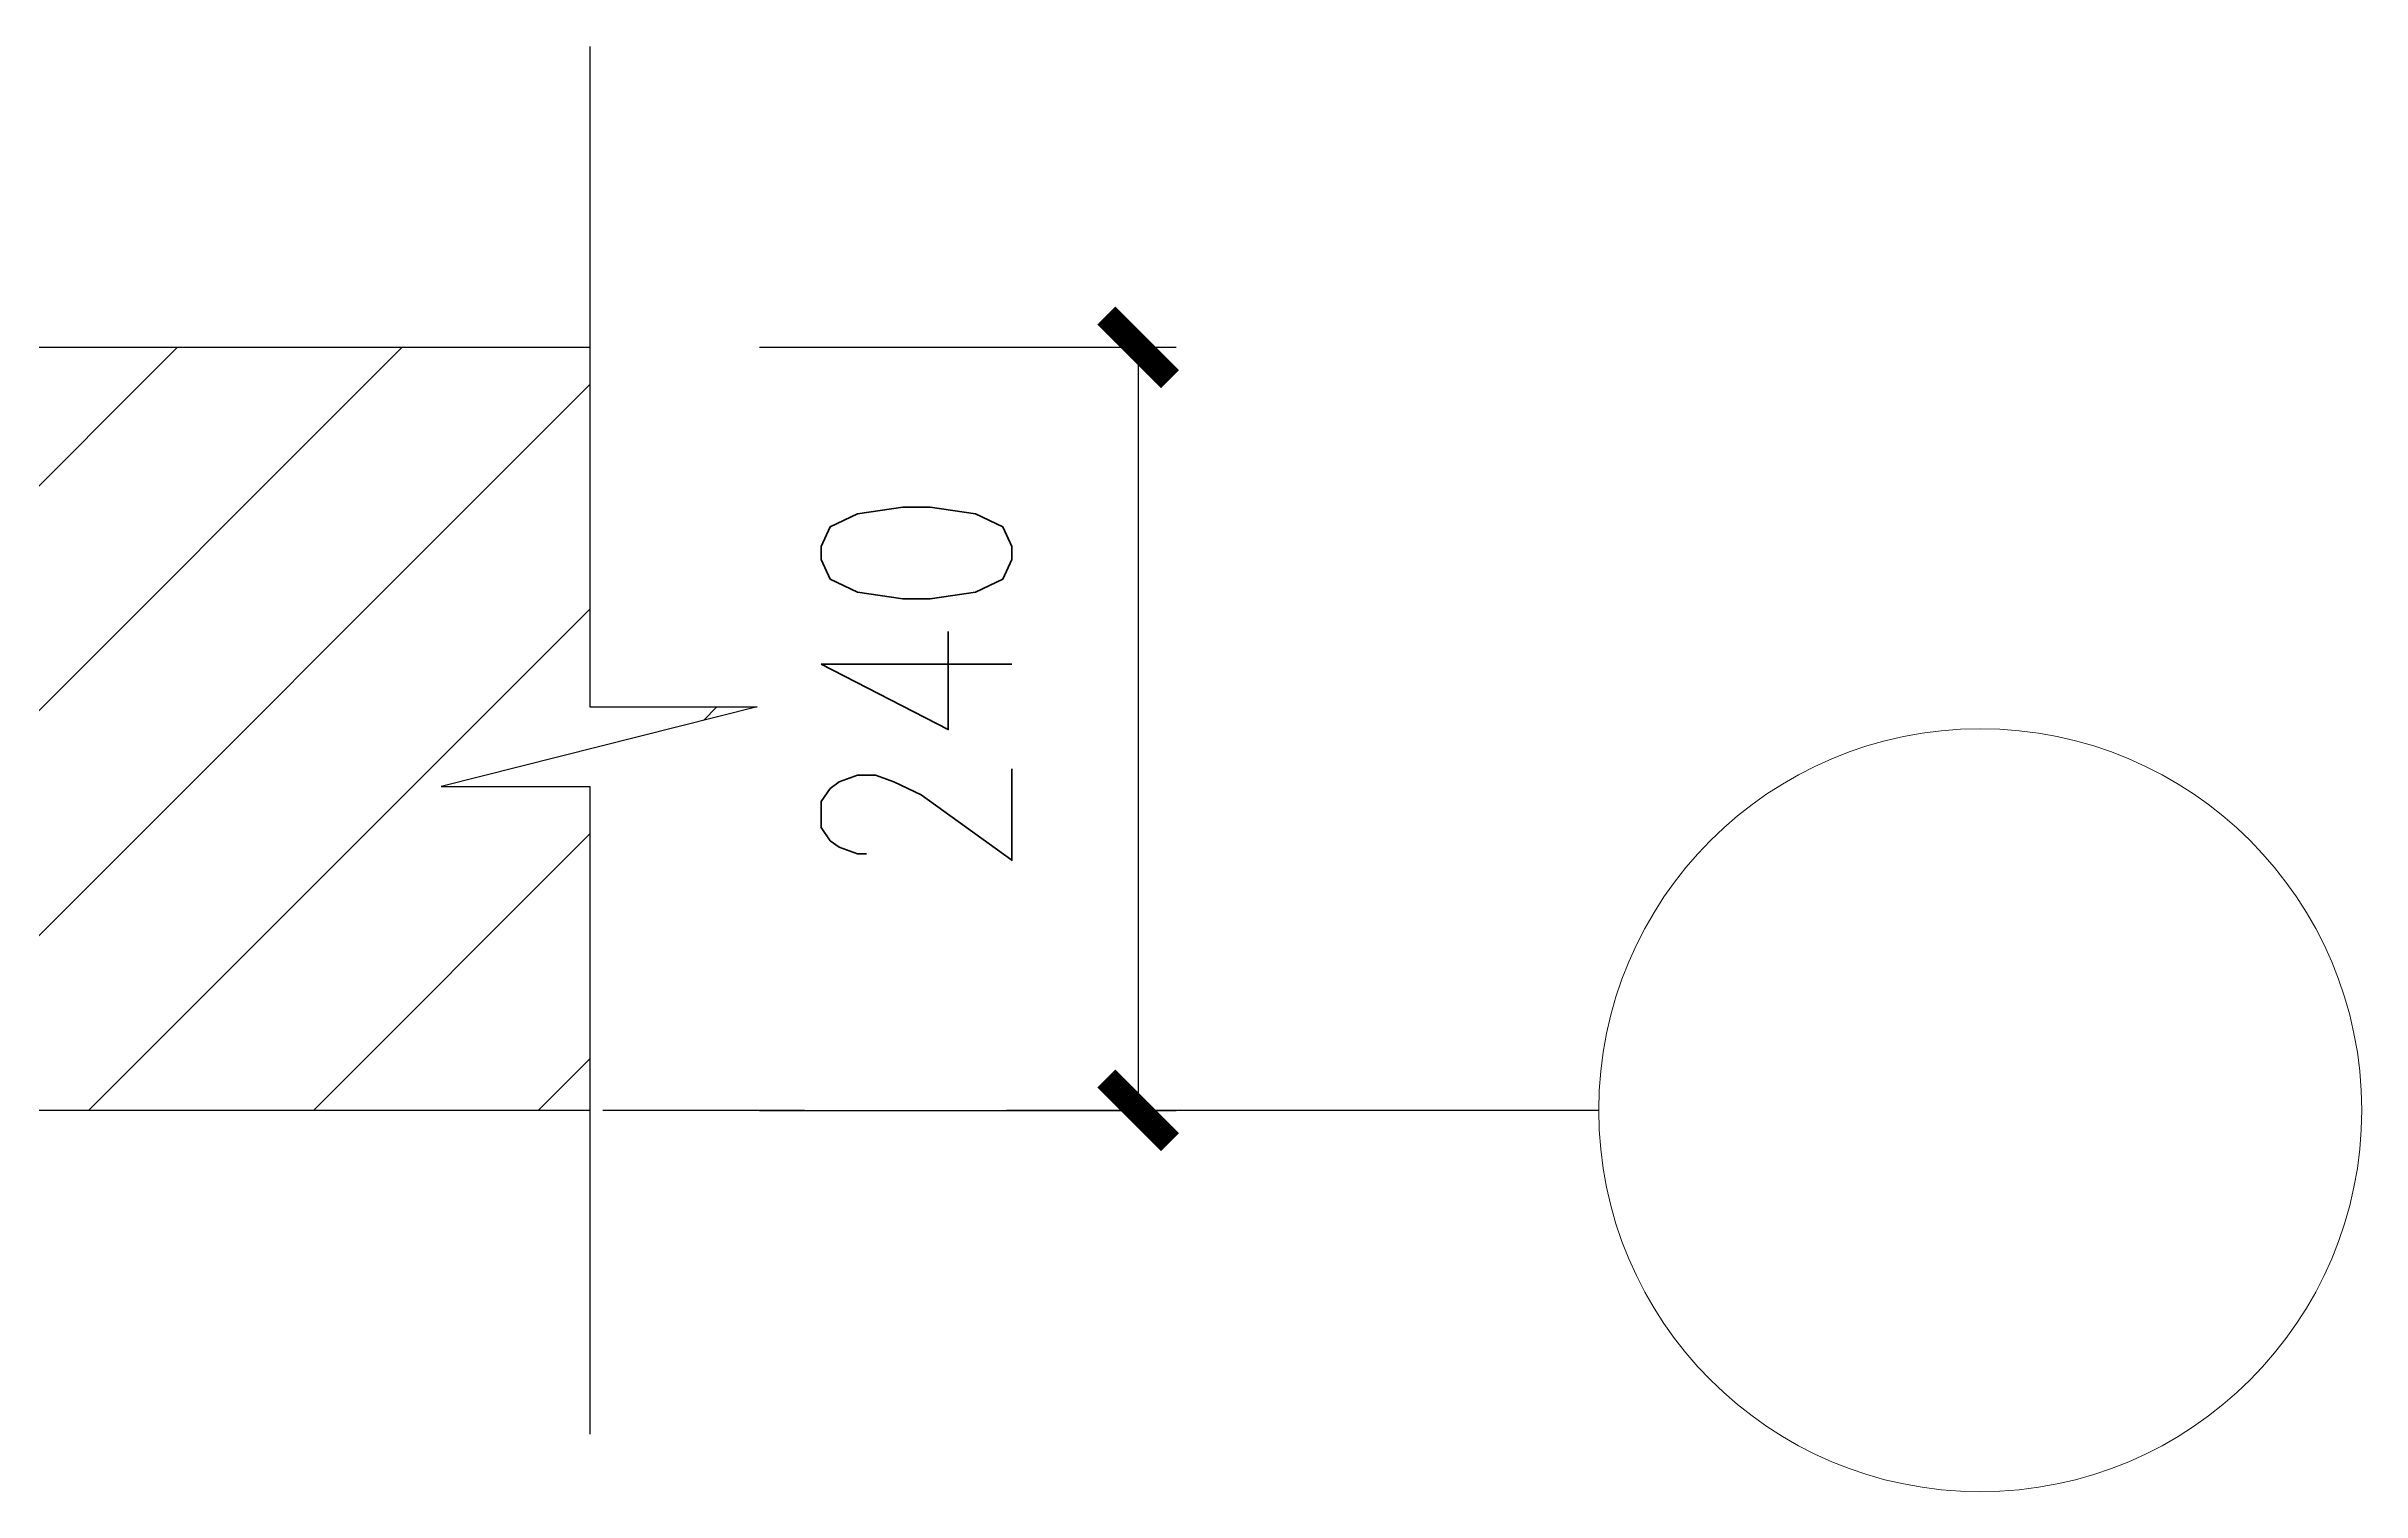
# Model space of a CAD drawing. Header units: millimetres. Extents: x 4533265 to 4958735, y 18976699 to 19555898.
# Drawn here: x 4590836 to 4596991, y 19349194 to 19353036 of the extents above; entities that cross this region are included whole.
import ezdxf

# ---------------------------------------------------------------- set-up
doc = ezdxf.new("R2010")
doc.units = ezdxf.units.MM
doc.header["$LTSCALE"] = 1000
doc.header["$MEASUREMENT"] = 0
doc.linetypes.add('CENTER2', pattern=[28.575, 19.05, -3.175, 3.175, -3.175])
doc.layers.get('Defpoints').update_dxf_attribs({"color": 1})
doc.layers.add('尺寸线', color=7, linetype='Continuous', lineweight=13)
doc.styles.add('Z3', font='txt.shx', dxfattribs={"width": 0.8, "height": 300, "bigfont": 'hztxt.shx'})
doc.dimstyles.new('ISO-25_WS', dxfattribs={"dimtxt": 3, "dimasz": 100, "dimexe": 60, "dimexo": 0, "dimgap": 10, "dimtad": 1, "dimdec": 0, "dimdsep": 46, "dimtxsty": 'Z3', "dimblk1": 'ARCHTICK', "dimblk2": 'ARCHTICK', "dimsah": 1, "dimcen": 2.5, "dimclrd": 4, "dimclre": 4, "dimclrt": 7, "dimadec": 0, "dimazin": 0, "dimtfac": 1, "dimtdec": 4, "dimtmove": 2, "dimatfit": 3, "dimldrblk": 'ARCHTICK', "dimfxl": 0, "dimtolj": 1, "dimtzin": 0, "dimarcsym": 0})

# ---------------------------------------------------------------- blocks, each defined once
blk = doc.blocks.new('_ArchTick')
at = {"color": 0, "linetype": 'ByBlock', "const_width": 0.4}
blk.add_lwpolyline([(-0.5, -0.5), (0.5, 0.5)], dxfattribs=at)
blk = doc.blocks.new('*D329')
at = {"color": 4, "lineweight": -2}
for p, q in [((-105671.8, 774096.3), (-105016.1, 774096.3)), ((-105076.1, 774096.3), (-105076.1, 772896)), ((-105671.8, 772896), (-105016.1, 772896))]:
    blk.add_line(p, q, dxfattribs=at)
at = {"layer": 'Defpoints', "color": 0}
for p in [(-105671.8, 774096.3), (-105671.8, 772896), (-105076.1, 772896)]:
    blk.add_point(p, dxfattribs=at)
at = {"color": 4, "lineweight": -2, "xscale": 100, "yscale": 100, "zscale": 100}
for p, rotation in [((-105076.1, 774096.3), 90), ((-105076.1, 772896), 270)]:
    blk.add_blockref('_ArchTick', p, dxfattribs=dict(at, rotation=rotation))
at = {"color": 7, "insert": (-105424.7, 773567.1), "char_height": 300, "attachment_point": 5, "rotation": 90, "style": 'Z3'}
blk.add_mtext('\\A1;240', dxfattribs=at)
blk = doc.blocks.new('Z11')
for p, q in [((-105938.5, 774569.7), (-105938.5, 773530.6)), ((-107787.1, 772896.3), (-106587.1, 774096.3)), ((-107433.6, 772896.3), (-106233.6, 774096.3)), ((-107080, 772896.3), (-105938.5, 774037.9)), ((-106726.5, 772896.3), (-105938.5, 773684.3)), ((-105675.3, 773530.6), (-106172.4, 773405.5)), ((-105938.5, 773530.6), (-105675.3, 773530.6)), ((-105759.9, 773509.3), (-105738.6, 773530.6)), ((-106172.4, 773405.5), (-105938.5, 773405.5)), ((-105938.5, 773405.5), (-105938.5, 772386.6)), ((-106372.9, 772896.3), (-105938.5, 773330.8)), ((-106019.4, 772896.3), (-105938.5, 772977.2))]:
    blk.add_line(p, q)
at = {"color": 2}
for p, q in [((-113059.9, 774096.3), (-105938.5, 774096.3)), ((-113059.9, 772896.3), (-105938.5, 772896.3))]:
    blk.add_line(p, q, dxfattribs=at)
at = {"color": 1, "linetype": 'CENTER2', "ltscale": 0.1}
blk.add_line((-108140.7, 772896.3), (-104351.5, 772896.3), dxfattribs=at)
at = {"layer": '尺寸线', "color": 4}
blk.add_circle((-103751.5, 772896.3), 600, dxfattribs=at)
dim = blk.add_linear_dim(base=(-105076.1, 772896), p1=(-105671.8, 774096.3), p2=(-105671.8, 772896), angle=90, text='240', dimstyle='ISO-25_WS')
dim.commit()
dim.dimension.update_dxf_attribs({"geometry": '*D329', "text_midpoint": (-105424.7, 773567.1), "dimtype": 128})

msp = doc.modelspace()

# ---------------------------------------------------------------- block references
at = {"xscale": 1.689999997615814, "yscale": 1.690000001341105, "zscale": 1.69}
msp.add_blockref('Z11', (4771317.2, 18044013), dxfattribs=at)

doc.saveas('drawing.dxf')
